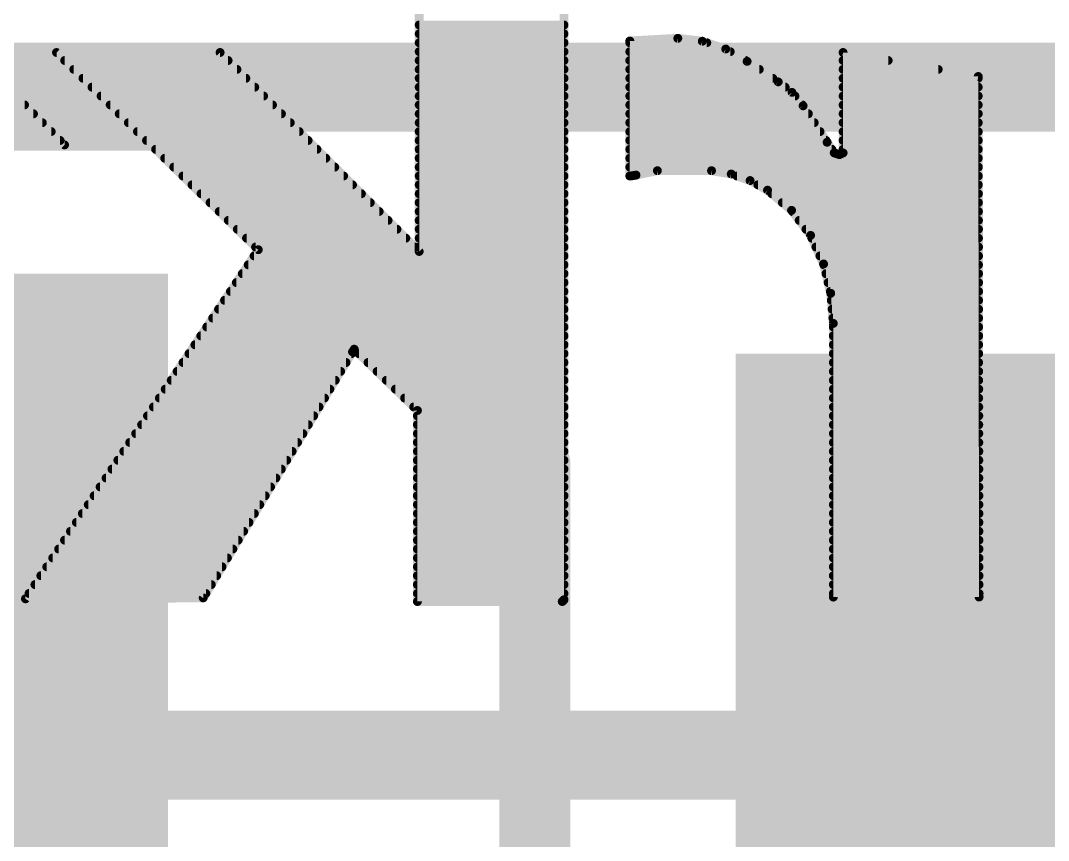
# Model space of a CAD drawing. Extents: x -128 to 56, y -3 to 18.
# Drawn here: x 29.224 to 32.162, y 10.546 to 12.89 of the extents above; entities that cross this region are included whole.
import ezdxf

# ---------------------------------------------------------------- set-up
doc = ezdxf.new("R2010")
doc.units = 0
for name, color, linetype in [('1', 12, 'CONTINUOUS'), ('16', 132, 'CONTINUOUS'), ('21', 53, 'CONTINUOUS'), ('22', 53, 'CONTINUOUS'), ('29', 253, 'CONTINUOUS'), ('31', 253, 'CONTINUOUS'), ('51', 53, 'CONTINUOUS')]:
    doc.layers.add(name, color=color, linetype=linetype)

# ---------------------------------------------------------------- blocks, each defined once
blk = doc.blocks.new('RECT')
blk.add_solid([(-0.5, -0.5), (0.5, -0.5), (-0.5, 0.5), (0.5, 0.5)])

msp = doc.modelspace()

# ---------------------------------------------------------------- linework, layer by layer
at = {"layer": '1', "const_width": 0.254}
for points in [[(28.194, 10.79), (31.9074, 10.79)], [(31.9074, 10.79), (31.9786, 10.7188)]]:
    msp.add_lwpolyline(points, dxfattribs=at)
at = {"layer": '1', "const_width": 0.127}
for points in [[(31.9523, 10.8349, 1), (31.8625, 10.7451)], [(31.9074, 10.7265, 1), (31.9074, 10.8535)], [(31.9337, 10.6739, 1), (32.0235, 10.7637)]]:
    msp.add_lwpolyline(points, format="xyb", dxfattribs=at)
at = {"layer": '16', "const_width": 0.254}
msp.add_lwpolyline([(44.45, 12.7), (5.08, 12.7)], dxfattribs=at)
at = {"layer": '21', "const_width": 0.2032}
for points in [[(26.694, 12.62), (29.694, 12.62)], [(29.694, 12.62), (30.694, 11.62)], [(30.694, 11.62), (30.694, 9.62)]]:
    msp.add_lwpolyline(points, dxfattribs=at)
at = {"layer": '21', "const_width": 0.1016}
for points in [[(29.7299, 12.6559, 1), (29.6581, 12.5841)], [(29.694, 12.5692, 1), (29.694, 12.6708)], [(30.7448, 11.62, 1), (30.6432, 11.62)], [(30.6581, 11.5841, 1), (30.7299, 11.6559)]]:
    msp.add_lwpolyline(points, format="xyb", dxfattribs=at)
at = {"layer": '22', "const_width": 0.0254}
for points in [[(30.3632, 13.4036), (30.3632, 12.2301)], [(30.7772, 11.2344), (30.7772, 13.1674)], [(30.3632, 12.8778), (30.7772, 12.8778)], [(30.3632, 12.8524), (30.7772, 12.8524)], [(30.3632, 12.827), (30.7772, 12.827)], [(31.1023, 12.8397), (30.9651, 12.8321)], [(30.9651, 12.8321), (30.9651, 12.446)], [(30.9651, 12.827), (31.1852, 12.827)], [(31.1724, 12.8313), (31.1023, 12.8397)], [(31.2393, 12.809), (31.1724, 12.8313)], [(29.3497, 12.5349), (29.083, 12.8016)], [(29.7942, 12.7991), (29.3268, 12.7991)], [(29.3268, 12.7991), (29.9034, 12.2352)], [(30.3632, 12.2301), (29.7942, 12.7991)], [(30.3632, 12.8016), (30.7772, 12.8016)], [(30.9651, 12.8016), (31.2521, 12.8016)], [(31.3004, 12.7737), (31.2393, 12.809)], [(31.9608, 12.7305), (31.5747, 12.7991)], [(31.5747, 12.7991), (31.5747, 12.512)], [(29.3502, 12.7762), (29.8171, 12.7762)], [(30.3632, 12.7762), (30.7772, 12.7762)], [(30.9651, 12.7762), (31.2961, 12.7762)], [(31.3893, 12.7152), (31.3004, 12.7737)], [(31.5747, 12.7762), (31.7036, 12.7762)], [(29.3762, 12.7508), (29.8425, 12.7508)], [(30.3632, 12.7508), (30.7772, 12.7508)], [(30.9651, 12.7508), (31.3352, 12.7508)], [(31.5747, 12.7508), (31.8465, 12.7508)], [(29.4022, 12.7254), (29.8679, 12.7254)], [(30.3632, 12.7254), (30.7772, 12.7254)], [(30.9651, 12.7254), (31.3738, 12.7254)], [(31.4288, 12.685), (31.3893, 12.7152)], [(31.5747, 12.7254), (31.9608, 12.7254)], [(31.9634, 11.242), (31.9608, 12.7305)], [(29.4281, 12.7), (29.8933, 12.7)], [(30.3632, 12.7), (30.7772, 12.7)], [(30.9651, 12.7), (31.4092, 12.7)], [(31.4604, 12.6467), (31.4288, 12.685)], [(31.5747, 12.7), (31.9609, 12.7)], [(28.2346, 12.6492), (29.2354, 12.6492)], [(29.4541, 12.6746), (29.9187, 12.6746)], [(29.4801, 12.6492), (29.9441, 12.6492)], [(30.3632, 12.6746), (30.7772, 12.6746)], [(30.3632, 12.6492), (30.7772, 12.6492)], [(30.9651, 12.6746), (31.4373, 12.6746)], [(30.9651, 12.6492), (31.4583, 12.6492)], [(31.5747, 12.6746), (31.9609, 12.6746)], [(31.5747, 12.6492), (31.9609, 12.6492)], [(28.2346, 12.6238), (29.2608, 12.6238)], [(29.506, 12.6238), (29.9695, 12.6238)], [(30.3632, 12.6238), (30.7772, 12.6238)], [(30.9651, 12.6238), (31.4755, 12.6238)], [(31.529, 12.5425), (31.4604, 12.6467)], [(31.5747, 12.6238), (31.961, 12.6238)], [(28.2346, 12.5984), (29.2862, 12.5984)], [(29.532, 12.5984), (29.9949, 12.5984)], [(30.3632, 12.5984), (30.7772, 12.5984)], [(30.9651, 12.5984), (31.4922, 12.5984)], [(31.5747, 12.5984), (31.961, 12.5984)], [(28.2346, 12.573), (29.3116, 12.573)], [(29.558, 12.573), (30.0203, 12.573)], [(30.3632, 12.573), (30.7772, 12.573)], [(30.9651, 12.573), (31.5089, 12.573)], [(31.5747, 12.573), (31.9611, 12.573)], [(28.2346, 12.5476), (29.337, 12.5476)], [(28.9509, 12.5324), (29.3497, 12.5349)], [(29.584, 12.5476), (30.0457, 12.5476)], [(30.3632, 12.5476), (30.7772, 12.5476)], [(30.9651, 12.5476), (31.5256, 12.5476)], [(31.5493, 12.512), (31.529, 12.5425)], [(31.5747, 12.5476), (31.9611, 12.5476)], [(29.6099, 12.5222), (30.0711, 12.5222)], [(30.3632, 12.5222), (30.7772, 12.5222)], [(30.9651, 12.5222), (31.5425, 12.5222)], [(31.5646, 12.507), (31.5493, 12.512)], [(31.5747, 12.512), (31.5646, 12.507)], [(31.5747, 12.5222), (31.9612, 12.5222)], [(29.6359, 12.4968), (30.0965, 12.4968)], [(30.3632, 12.4968), (30.7772, 12.4968)], [(30.9651, 12.4968), (31.9612, 12.4968)], [(29.6619, 12.4714), (30.1219, 12.4714)], [(29.6879, 12.446), (30.1473, 12.446)], [(30.3632, 12.4714), (30.7772, 12.4714)], [(30.3632, 12.446), (30.7772, 12.446)], [(30.9651, 12.4714), (31.9613, 12.4714)], [(30.9651, 12.446), (30.9677, 12.446)], [(30.9651, 12.446), (30.9677, 12.446)], [(30.9677, 12.446), (30.9829, 12.4485)], [(30.9829, 12.4485), (31.0439, 12.4612)], [(31.0439, 12.4612), (31.1988, 12.4612)], [(31.1988, 12.4612), (31.255, 12.4517)], [(31.255, 12.4517), (31.3089, 12.4329)], [(31.2713, 12.446), (31.9613, 12.446)], [(29.7138, 12.4206), (30.1727, 12.4206)], [(30.3632, 12.4206), (30.7772, 12.4206)], [(31.3089, 12.4329), (31.3588, 12.4054)], [(31.3312, 12.4206), (31.9613, 12.4206)], [(29.7398, 12.3952), (30.1981, 12.3952)], [(30.3632, 12.3952), (30.7772, 12.3952)], [(31.3588, 12.4054), (31.4275, 12.3477)], [(31.3709, 12.3952), (31.9614, 12.3952)], [(29.7658, 12.3698), (30.2235, 12.3698)], [(30.3632, 12.3698), (30.7772, 12.3698)], [(31.4012, 12.3698), (31.9614, 12.3698)], [(29.7917, 12.3444), (30.2489, 12.3444)], [(30.3632, 12.3444), (30.7772, 12.3444)], [(31.4275, 12.3477), (31.4818, 12.2762)], [(31.43, 12.3444), (31.9615, 12.3444)], [(29.8177, 12.319), (30.2743, 12.319)], [(30.3632, 12.319), (30.7772, 12.319)], [(31.4493, 12.319), (31.9615, 12.319)], [(29.8437, 12.2936), (30.2997, 12.2936)], [(29.8697, 12.2682), (30.3251, 12.2682)], [(30.3632, 12.2936), (30.7772, 12.2936)], [(30.3632, 12.2682), (30.7772, 12.2682)], [(31.4685, 12.2936), (31.9616, 12.2936)], [(31.4818, 12.2762), (31.5189, 12.1945)], [(31.4854, 12.2682), (31.9616, 12.2682)], [(29.8956, 12.2428), (30.3505, 12.2428)], [(30.3632, 12.2428), (30.7772, 12.2428)], [(31.4969, 12.2428), (31.9617, 12.2428)], [(29.9034, 12.2352), (29.2379, 11.237)], [(29.8915, 12.2174), (30.7772, 12.2174)], [(31.5085, 12.2174), (31.9617, 12.2174)], [(29.8746, 12.192), (30.7772, 12.192)], [(31.5189, 12.1945), (31.5394, 12.1105)], [(31.5195, 12.192), (31.9617, 12.192)], [(29.8577, 12.1666), (30.7772, 12.1666)], [(31.5257, 12.1666), (31.9618, 12.1666)], [(29.8407, 12.1412), (30.7772, 12.1412)], [(31.5319, 12.1412), (31.9618, 12.1412)], [(29.8069, 12.0904), (30.7772, 12.0904)], [(29.8238, 12.1158), (30.7772, 12.1158)], [(31.5381, 12.1158), (31.9619, 12.1158)], [(31.5394, 12.1105), (31.5468, 12.0244)], [(31.5411, 12.0904), (31.9619, 12.0904)], [(29.7899, 12.065), (30.7772, 12.065)], [(31.5433, 12.065), (31.962, 12.065)], [(29.773, 12.0396), (30.7772, 12.0396)], [(31.5455, 12.0396), (31.962, 12.0396)], [(29.7561, 12.0142), (30.7772, 12.0142)], [(31.5468, 12.0244), (31.5468, 11.242)], [(31.5468, 12.0142), (31.9621, 12.0142)], [(29.7391, 11.9888), (30.7772, 11.9888)], [(31.5468, 11.9888), (31.9621, 11.9888)], [(29.7222, 11.9634), (30.7772, 11.9634)], [(30.1727, 11.9431), (30.1777, 11.9507)], [(30.1777, 11.9507), (30.3581, 11.7754)], [(31.5468, 11.9634), (31.9621, 11.9634)], [(29.7053, 11.938), (30.1696, 11.938)], [(29.7459, 11.2395), (30.1727, 11.9431)], [(30.1908, 11.938), (30.7772, 11.938)], [(31.5468, 11.938), (31.9622, 11.938)], [(29.6714, 11.8872), (30.1388, 11.8872)], [(29.6883, 11.9126), (30.1542, 11.9126)], [(30.2169, 11.9126), (30.7772, 11.9126)], [(30.243, 11.8872), (30.7772, 11.8872)], [(31.5468, 11.9126), (31.9622, 11.9126)], [(31.5468, 11.8872), (31.9623, 11.8872)], [(29.6545, 11.8618), (30.1234, 11.8618)], [(30.2692, 11.8618), (30.7772, 11.8618)], [(31.5468, 11.8618), (31.9623, 11.8618)], [(29.6375, 11.8364), (30.108, 11.8364)], [(30.2953, 11.8364), (30.7772, 11.8364)], [(31.5468, 11.8364), (31.9624, 11.8364)], [(29.6206, 11.811), (30.0926, 11.811)], [(30.3215, 11.811), (30.7772, 11.811)], [(31.5468, 11.811), (31.9624, 11.811)], [(29.6037, 11.7856), (30.0772, 11.7856)], [(30.3476, 11.7856), (30.7772, 11.7856)], [(30.3581, 11.7754), (30.3581, 11.2293)], [(31.5468, 11.7856), (31.9625, 11.7856)], [(29.5867, 11.7602), (30.0618, 11.7602)], [(30.3581, 11.7602), (30.7772, 11.7602)], [(31.5468, 11.7602), (31.9625, 11.7602)], [(29.5529, 11.7094), (30.0309, 11.7094)], [(29.5698, 11.7348), (30.0463, 11.7348)], [(30.3581, 11.7348), (30.7772, 11.7348)], [(30.3581, 11.7094), (30.7772, 11.7094)], [(31.5468, 11.7348), (31.9625, 11.7348)], [(31.5468, 11.7094), (31.9626, 11.7094)], [(29.5359, 11.684), (30.0155, 11.684)], [(30.3581, 11.684), (30.7772, 11.684)], [(31.5468, 11.684), (31.9626, 11.684)], [(29.519, 11.6586), (30.0001, 11.6586)], [(30.3581, 11.6586), (30.7772, 11.6586)], [(31.5468, 11.6586), (31.9627, 11.6586)], [(29.502, 11.6332), (29.9847, 11.6332)], [(30.3581, 11.6332), (30.7772, 11.6332)], [(31.5468, 11.6332), (31.9627, 11.6332)], [(29.4851, 11.6078), (29.9693, 11.6078)], [(30.3581, 11.6078), (30.7772, 11.6078)], [(31.5468, 11.6078), (31.9628, 11.6078)], [(29.4682, 11.5824), (29.9539, 11.5824)], [(30.3581, 11.5824), (30.7772, 11.5824)], [(31.5468, 11.5824), (31.9628, 11.5824)], [(29.4512, 11.557), (29.9385, 11.557)], [(30.3581, 11.557), (30.7772, 11.557)], [(31.5468, 11.557), (31.9629, 11.557)], [(29.4174, 11.5062), (29.9077, 11.5062)], [(29.4343, 11.5316), (29.9231, 11.5316)], [(30.3581, 11.5316), (30.7772, 11.5316)], [(30.3581, 11.5062), (30.7772, 11.5062)], [(31.5468, 11.5316), (31.9629, 11.5316)], [(31.5468, 11.5062), (31.9629, 11.5062)], [(29.4004, 11.4808), (29.8923, 11.4808)], [(30.3581, 11.4808), (30.7772, 11.4808)], [(31.5468, 11.4808), (31.963, 11.4808)], [(29.3835, 11.4554), (29.8769, 11.4554)], [(30.3581, 11.4554), (30.7772, 11.4554)], [(31.5468, 11.4554), (31.963, 11.4554)], [(29.3666, 11.43), (29.8615, 11.43)], [(30.3581, 11.43), (30.7772, 11.43)], [(31.5468, 11.43), (31.9631, 11.43)], [(29.3496, 11.4046), (29.846, 11.4046)], [(30.3581, 11.4046), (30.7772, 11.4046)], [(31.5468, 11.4046), (31.9631, 11.4046)], [(29.3327, 11.3792), (29.8306, 11.3792)], [(30.3581, 11.3792), (30.7772, 11.3792)], [(31.5468, 11.3792), (31.9632, 11.3792)], [(29.2988, 11.3284), (29.7998, 11.3284)], [(29.3158, 11.3538), (29.8152, 11.3538)], [(30.3581, 11.3538), (30.7772, 11.3538)], [(30.3581, 11.3284), (30.7772, 11.3284)], [(31.5468, 11.3538), (31.9632, 11.3538)], [(31.5468, 11.3284), (31.9633, 11.3284)], [(29.2819, 11.303), (29.7844, 11.303)], [(30.3581, 11.303), (30.7772, 11.303)], [(31.5468, 11.303), (31.9633, 11.303)], [(29.265, 11.2776), (29.769, 11.2776)], [(30.3581, 11.2776), (30.7772, 11.2776)], [(31.5468, 11.2776), (31.9633, 11.2776)], [(29.2379, 11.237), (29.7459, 11.2395)], [(29.248, 11.2522), (29.7536, 11.2522)], [(30.3581, 11.2522), (30.7772, 11.2522)], [(31.5468, 11.2522), (31.9634, 11.2522)], [(31.5468, 11.242), (31.9634, 11.242)], [(30.3581, 11.2293), (30.7721, 11.2293)], [(30.7721, 11.2293), (30.7772, 11.2344)]]:
    msp.add_lwpolyline(points, dxfattribs=at)
at = {"layer": '22', "const_width": 0.0127}
for points in [[(30.3632, 12.8841, 1), (30.3632, 12.8715)], [(30.7772, 12.8715, 1), (30.7772, 12.8841)], [(30.3632, 12.8588, 1), (30.3632, 12.8461)], [(30.3632, 12.8333, 1), (30.3632, 12.8207)], [(30.7772, 12.8461, 1), (30.7772, 12.8588)], [(30.7772, 12.8207, 1), (30.7772, 12.8333)], [(30.9647, 12.8384, 1), (30.9655, 12.8258)], [(30.9651, 12.8333, 1), (30.9651, 12.8207)], [(30.9715, 12.8321, 1), (30.9588, 12.8321)], [(31.1031, 12.846, 1), (31.1015, 12.8334)], [(31.1027, 12.8334, 1), (31.1019, 12.846)], [(31.1744, 12.8373, 1), (31.1703, 12.8253)], [(31.1716, 12.825, 1), (31.1731, 12.8376)], [(31.1852, 12.8207, 1), (31.1852, 12.8333)], [(29.3268, 12.8055, 1), (29.3268, 12.7928)], [(29.3312, 12.8036, 1), (29.3224, 12.7946)], [(29.7987, 12.8036, 1), (29.7897, 12.7946)], [(29.7942, 12.7928, 1), (29.7942, 12.8055)], [(30.3632, 12.8079, 1), (30.3632, 12.7953)], [(30.7772, 12.7953, 1), (30.7772, 12.8079)], [(30.9651, 12.8079, 1), (30.9651, 12.7953)], [(31.2425, 12.8145, 1), (31.2361, 12.8035)], [(31.2373, 12.803, 1), (31.2413, 12.815)], [(31.2521, 12.7953, 1), (31.2521, 12.8079)], [(31.5811, 12.7991, 1), (31.5683, 12.7991)], [(31.5758, 12.8054, 1), (31.5736, 12.7928)], [(29.3502, 12.7826, 1), (29.3502, 12.7699)], [(29.8171, 12.7699, 1), (29.8171, 12.7826)], [(30.3632, 12.7826, 1), (30.3632, 12.7699)], [(30.7772, 12.7699, 1), (30.7772, 12.7826)], [(30.9651, 12.7826, 1), (30.9651, 12.7699)], [(31.3039, 12.779, 1), (31.2969, 12.7684)], [(31.2961, 12.7699, 1), (31.2961, 12.7826)], [(31.2972, 12.7682, 1), (31.3036, 12.7792)], [(31.5747, 12.7826, 1), (31.5747, 12.7699)], [(31.7036, 12.7699, 1), (31.7036, 12.7826)], [(29.3762, 12.7571, 1), (29.3762, 12.7445)], [(29.8425, 12.7445, 1), (29.8425, 12.7571)], [(30.3632, 12.7571, 1), (30.3632, 12.7445)], [(30.7772, 12.7445, 1), (30.7772, 12.7571)], [(30.9651, 12.7571, 1), (30.9651, 12.7445)], [(31.3352, 12.7445, 1), (31.3352, 12.7571)], [(31.5747, 12.7571, 1), (31.5747, 12.7445)], [(31.8465, 12.7445, 1), (31.8465, 12.7571)], [(29.4022, 12.7317, 1), (29.4022, 12.7191)], [(29.8679, 12.7191, 1), (29.8679, 12.7317)], [(30.3632, 12.7317, 1), (30.3632, 12.7191)], [(30.7772, 12.7191, 1), (30.7772, 12.7317)], [(30.9651, 12.7317, 1), (30.9651, 12.7191)], [(31.3738, 12.7191, 1), (31.3738, 12.7317)], [(31.3932, 12.7202, 1), (31.3854, 12.7102)], [(31.3858, 12.7099, 1), (31.3928, 12.7205)], [(31.5747, 12.7317, 1), (31.5747, 12.7191)], [(31.9671, 12.7305, 1), (31.9545, 12.7305)], [(31.9597, 12.7242, 1), (31.9619, 12.7368)], [(31.9608, 12.7191, 1), (31.9608, 12.7317)], [(29.4281, 12.7064, 1), (29.4281, 12.6937)], [(29.8933, 12.6937, 1), (29.8933, 12.7064)], [(30.3632, 12.7064, 1), (30.3632, 12.6937)], [(30.7772, 12.6937, 1), (30.7772, 12.7064)], [(30.9651, 12.7064, 1), (30.9651, 12.6937)], [(31.4092, 12.6937, 1), (31.4092, 12.7064)], [(31.4336, 12.689, 1), (31.4239, 12.681)], [(31.4249, 12.68, 1), (31.4326, 12.69)], [(31.5747, 12.7064, 1), (31.5747, 12.6937)], [(31.9609, 12.6937, 1), (31.9609, 12.7064)], [(29.2354, 12.6429, 1), (29.2354, 12.6555)], [(29.4541, 12.6809, 1), (29.4541, 12.6683)], [(29.4801, 12.6555, 1), (29.4801, 12.6429)], [(29.9187, 12.6683, 1), (29.9187, 12.6809)], [(29.9441, 12.6429, 1), (29.9441, 12.6555)], [(30.3632, 12.6809, 1), (30.3632, 12.6683)], [(30.3632, 12.6555, 1), (30.3632, 12.6429)], [(30.7772, 12.6683, 1), (30.7772, 12.6809)], [(30.7772, 12.6429, 1), (30.7772, 12.6555)], [(30.9651, 12.6809, 1), (30.9651, 12.6683)], [(30.9651, 12.6555, 1), (30.9651, 12.6429)], [(31.4373, 12.6683, 1), (31.4373, 12.6809)], [(31.4583, 12.6429, 1), (31.4583, 12.6555)], [(31.5747, 12.6809, 1), (31.5747, 12.6683)], [(31.5747, 12.6555, 1), (31.5747, 12.6429)], [(31.9609, 12.6683, 1), (31.9609, 12.6809)], [(31.9609, 12.6429, 1), (31.9609, 12.6555)], [(29.2608, 12.6175, 1), (29.2608, 12.6302)], [(29.506, 12.6302, 1), (29.506, 12.6175)], [(29.9695, 12.6175, 1), (29.9695, 12.6302)], [(30.3632, 12.6302, 1), (30.3632, 12.6175)], [(30.7772, 12.6175, 1), (30.7772, 12.6302)], [(30.9651, 12.6302, 1), (30.9651, 12.6175)], [(31.4657, 12.6502, 1), (31.4551, 12.6432)], [(31.4555, 12.6427, 1), (31.4653, 12.6507)], [(31.4755, 12.6175, 1), (31.4755, 12.6302)], [(31.5747, 12.6302, 1), (31.5747, 12.6175)], [(31.961, 12.6175, 1), (31.961, 12.6302)], [(29.2862, 12.5921, 1), (29.2862, 12.6047)], [(29.532, 12.6047, 1), (29.532, 12.5921)], [(29.9949, 12.5921, 1), (29.9949, 12.6047)], [(30.3632, 12.6047, 1), (30.3632, 12.5921)], [(30.7772, 12.5921, 1), (30.7772, 12.6047)], [(30.9651, 12.6047, 1), (30.9651, 12.5921)], [(31.4922, 12.5921, 1), (31.4922, 12.6047)], [(31.5747, 12.6047, 1), (31.5747, 12.5921)], [(31.961, 12.5921, 1), (31.961, 12.6047)], [(29.3116, 12.5667, 1), (29.3116, 12.5793)], [(29.558, 12.5793, 1), (29.558, 12.5667)], [(30.0203, 12.5667, 1), (30.0203, 12.5793)], [(30.3632, 12.5793, 1), (30.3632, 12.5667)], [(30.7772, 12.5667, 1), (30.7772, 12.5793)], [(30.9651, 12.5793, 1), (30.9651, 12.5667)], [(31.5089, 12.5667, 1), (31.5089, 12.5793)], [(31.5747, 12.5793, 1), (31.5747, 12.5667)], [(31.9611, 12.5667, 1), (31.9611, 12.5793)], [(29.337, 12.5413, 1), (29.337, 12.554)], [(29.3452, 12.5304, 1), (29.3542, 12.5394)], [(29.3497, 12.5286, 1), (29.3497, 12.5412)], [(29.584, 12.554, 1), (29.584, 12.5413)], [(30.0457, 12.5413, 1), (30.0457, 12.554)], [(30.3632, 12.554, 1), (30.3632, 12.5413)], [(30.7772, 12.5413, 1), (30.7772, 12.554)], [(30.9651, 12.554, 1), (30.9651, 12.5413)], [(31.5343, 12.546, 1), (31.5237, 12.539)], [(31.5237, 12.539, 1), (31.5343, 12.546)], [(31.5256, 12.5413, 1), (31.5256, 12.554)], [(31.5747, 12.554, 1), (31.5747, 12.5413)], [(31.9611, 12.5413, 1), (31.9611, 12.554)], [(29.6099, 12.5285, 1), (29.6099, 12.5159)], [(30.0711, 12.5159, 1), (30.0711, 12.5285)], [(30.3632, 12.5285, 1), (30.3632, 12.5159)], [(30.7772, 12.5159, 1), (30.7772, 12.5285)], [(30.9651, 12.5285, 1), (30.9651, 12.5159)], [(31.5425, 12.5159, 1), (31.5425, 12.5285)], [(31.5513, 12.518, 1), (31.5473, 12.506)], [(31.544, 12.5085, 1), (31.5546, 12.5155)], [(31.5618, 12.5127, 1), (31.5674, 12.5013)], [(31.5626, 12.501, 1), (31.5666, 12.513)], [(31.5683, 12.512, 1), (31.5811, 12.512)], [(31.5747, 12.5285, 1), (31.5747, 12.5159)], [(31.5775, 12.5063, 1), (31.5719, 12.5177)], [(31.9612, 12.5159, 1), (31.9612, 12.5285)], [(29.6359, 12.5031, 1), (29.6359, 12.4905)], [(30.0965, 12.4905, 1), (30.0965, 12.5031)], [(30.3632, 12.5031, 1), (30.3632, 12.4905)], [(30.7772, 12.4905, 1), (30.7772, 12.5031)], [(30.9651, 12.5031, 1), (30.9651, 12.4905)], [(31.9612, 12.4905, 1), (31.9612, 12.5031)], [(29.6619, 12.4778, 1), (29.6619, 12.4651)], [(29.6879, 12.4523, 1), (29.6879, 12.4397)], [(30.1219, 12.4651, 1), (30.1219, 12.4778)], [(30.1473, 12.4397, 1), (30.1473, 12.4523)], [(30.3632, 12.4778, 1), (30.3632, 12.4651)], [(30.3632, 12.4523, 1), (30.3632, 12.4397)], [(30.7772, 12.4651, 1), (30.7772, 12.4778)], [(30.7772, 12.4397, 1), (30.7772, 12.4523)], [(30.9651, 12.4778, 1), (30.9651, 12.4651)], [(30.9651, 12.4523, 1), (30.9651, 12.4397)], [(30.9651, 12.4523, 1), (30.9651, 12.4397)], [(30.9667, 12.4523, 1), (30.9687, 12.4397)], [(30.9677, 12.4397, 1), (30.9677, 12.4523)], [(30.9677, 12.4397, 1), (30.9677, 12.4523)], [(30.9816, 12.4547, 1), (30.9842, 12.4423)], [(30.9839, 12.4422, 1), (30.9819, 12.4548)], [(31.0439, 12.4675, 1), (31.0439, 12.4549)], [(31.0452, 12.455, 1), (31.0426, 12.4674)], [(31.1999, 12.4675, 1), (31.1977, 12.4549)], [(31.1988, 12.4549, 1), (31.1988, 12.4675)], [(31.2571, 12.4577, 1), (31.2529, 12.4457)], [(31.254, 12.4454, 1), (31.2561, 12.4579)], [(31.2713, 12.4523, 1), (31.2713, 12.4397)], [(31.9613, 12.4651, 1), (31.9613, 12.4778)], [(31.9613, 12.4397, 1), (31.9613, 12.4523)], [(29.7138, 12.4269, 1), (29.7138, 12.4143)], [(30.1727, 12.4143, 1), (30.1727, 12.4269)], [(30.3632, 12.4269, 1), (30.3632, 12.4143)], [(30.7772, 12.4143, 1), (30.7772, 12.4269)], [(30.9588, 12.446, 1), (30.9715, 12.446)], [(31.3119, 12.4385, 1), (31.3058, 12.4274)], [(31.3068, 12.4269, 1), (31.311, 12.4389)], [(31.3312, 12.4269, 1), (31.3312, 12.4143)], [(31.9613, 12.4143, 1), (31.9613, 12.4269)], [(29.7398, 12.4016, 1), (29.7398, 12.3889)], [(30.1981, 12.3889, 1), (30.1981, 12.4016)], [(30.3632, 12.4016, 1), (30.3632, 12.3889)], [(30.7772, 12.3889, 1), (30.7772, 12.4016)], [(31.3629, 12.4103, 1), (31.3547, 12.4005)], [(31.3557, 12.3998, 1), (31.3619, 12.411)], [(31.3709, 12.4016, 1), (31.3709, 12.3889)], [(31.9614, 12.3889, 1), (31.9614, 12.4016)], [(29.7658, 12.3762, 1), (29.7658, 12.3635)], [(30.2235, 12.3635, 1), (30.2235, 12.3762)], [(30.3632, 12.3762, 1), (30.3632, 12.3635)], [(30.7772, 12.3635, 1), (30.7772, 12.3762)], [(31.4012, 12.3762, 1), (31.4012, 12.3635)], [(31.9614, 12.3635, 1), (31.9614, 12.3762)], [(29.7917, 12.3507, 1), (29.7917, 12.3381)], [(30.2489, 12.3381, 1), (30.2489, 12.3507)], [(30.3632, 12.3507, 1), (30.3632, 12.3381)], [(30.7772, 12.3381, 1), (30.7772, 12.3507)], [(31.4326, 12.3515, 1), (31.4224, 12.3438)], [(31.4234, 12.3428, 1), (31.4316, 12.3525)], [(31.43, 12.3507, 1), (31.43, 12.3381)], [(31.9615, 12.3381, 1), (31.9615, 12.3507)], [(29.8177, 12.3254, 1), (29.8177, 12.3127)], [(30.2743, 12.3127, 1), (30.2743, 12.3254)], [(30.3632, 12.3254, 1), (30.3632, 12.3127)], [(30.7772, 12.3127, 1), (30.7772, 12.3254)], [(31.4493, 12.3254, 1), (31.4493, 12.3127)], [(31.9615, 12.3127, 1), (31.9615, 12.3254)], [(29.8437, 12.3, 1), (29.8437, 12.2873)], [(29.8697, 12.2745, 1), (29.8697, 12.2619)], [(30.2997, 12.2873, 1), (30.2997, 12.3)], [(30.3251, 12.2619, 1), (30.3251, 12.2745)], [(30.3632, 12.3, 1), (30.3632, 12.2873)], [(30.3632, 12.2745, 1), (30.3632, 12.2619)], [(30.7772, 12.2873, 1), (30.7772, 12.3)], [(30.7772, 12.2619, 1), (30.7772, 12.2745)], [(31.4685, 12.3, 1), (31.4685, 12.2873)], [(31.4875, 12.2788, 1), (31.476, 12.2736)], [(31.4767, 12.2723, 1), (31.4868, 12.28)], [(31.4854, 12.2745, 1), (31.4854, 12.2619)], [(31.9616, 12.2873, 1), (31.9616, 12.3)], [(31.9616, 12.2619, 1), (31.9616, 12.2745)], [(29.8956, 12.2492, 1), (29.8956, 12.2365)], [(30.3505, 12.2365, 1), (30.3505, 12.2492)], [(30.3632, 12.2492, 1), (30.3632, 12.2365)], [(30.7772, 12.2365, 1), (30.7772, 12.2492)], [(31.4969, 12.2492, 1), (31.4969, 12.2365)], [(31.9617, 12.2365, 1), (31.9617, 12.2492)], [(29.8915, 12.2238, 1), (29.8915, 12.2111)], [(29.9087, 12.2317, 1), (29.8981, 12.2387)], [(29.899, 12.2307, 1), (29.9078, 12.2397)], [(30.3569, 12.2301, 1), (30.3696, 12.2301)], [(30.3587, 12.2256, 1), (30.3677, 12.2346)], [(30.7772, 12.2111, 1), (30.7772, 12.2238)], [(31.5085, 12.2238, 1), (31.5085, 12.2111)], [(31.9617, 12.2111, 1), (31.9617, 12.2238)], [(29.8746, 12.1983, 1), (29.8746, 12.1857)], [(30.7772, 12.1857, 1), (30.7772, 12.1983)], [(31.5251, 12.196, 1), (31.5127, 12.193)], [(31.5131, 12.1919, 1), (31.5247, 12.1971)], [(31.5195, 12.1983, 1), (31.5195, 12.1857)], [(31.9617, 12.1857, 1), (31.9617, 12.1983)], [(29.8577, 12.173, 1), (29.8577, 12.1603)], [(30.7772, 12.1603, 1), (30.7772, 12.173)], [(31.5257, 12.173, 1), (31.5257, 12.1603)], [(31.9618, 12.1603, 1), (31.9618, 12.173)], [(29.8407, 12.1476, 1), (29.8407, 12.1349)], [(30.7772, 12.1349, 1), (30.7772, 12.1476)], [(31.5319, 12.1476, 1), (31.5319, 12.1349)], [(31.9618, 12.1349, 1), (31.9618, 12.1476)], [(29.8069, 12.0968, 1), (29.8069, 12.0841)], [(29.8238, 12.1221, 1), (29.8238, 12.1095)], [(30.7772, 12.1095, 1), (30.7772, 12.1221)], [(30.7772, 12.0841, 1), (30.7772, 12.0968)], [(31.5381, 12.1221, 1), (31.5381, 12.1095)], [(31.5457, 12.1111, 1), (31.533, 12.11)], [(31.5332, 12.109, 1), (31.5455, 12.112)], [(31.5411, 12.0968, 1), (31.5411, 12.0841)], [(31.9619, 12.1095, 1), (31.9619, 12.1221)], [(31.9619, 12.0841, 1), (31.9619, 12.0968)], [(29.7899, 12.0714, 1), (29.7899, 12.0587)], [(30.7772, 12.0587, 1), (30.7772, 12.0714)], [(31.5433, 12.0714, 1), (31.5433, 12.0587)], [(31.962, 12.0587, 1), (31.962, 12.0714)], [(29.773, 12.0459, 1), (29.773, 12.0333)], [(30.7772, 12.0333, 1), (30.7772, 12.0459)], [(31.5455, 12.0459, 1), (31.5455, 12.0333)], [(31.962, 12.0333, 1), (31.962, 12.0459)], [(29.7561, 12.0206, 1), (29.7561, 12.0079)], [(30.7772, 12.0079, 1), (30.7772, 12.0206)], [(31.5532, 12.0244, 1), (31.5404, 12.0244)], [(31.5468, 12.0206, 1), (31.5468, 12.0079)], [(31.5405, 12.0239, 1), (31.5531, 12.0249)], [(31.9621, 12.0079, 1), (31.9621, 12.0206)], [(29.7391, 11.9952, 1), (29.7391, 11.9825)], [(30.7772, 11.9825, 1), (30.7772, 11.9952)], [(31.5468, 11.9952, 1), (31.5468, 11.9825)], [(31.9621, 11.9825, 1), (31.9621, 11.9952)], [(29.7222, 11.9697, 1), (29.7222, 11.9571)], [(30.1821, 11.9553, 1), (30.1733, 11.9461)], [(30.183, 11.9472, 1), (30.1724, 11.9542)], [(30.7772, 11.9571, 1), (30.7772, 11.9697)], [(31.5468, 11.9697, 1), (31.5468, 11.9571)], [(31.9621, 11.9571, 1), (31.9621, 11.9697)], [(29.7053, 11.9444, 1), (29.7053, 11.9317)], [(30.1674, 11.9466, 1), (30.178, 11.9396)], [(30.1781, 11.9398, 1), (30.1673, 11.9464)], [(30.1696, 11.9317, 1), (30.1696, 11.9444)], [(30.1908, 11.9444, 1), (30.1908, 11.9317)], [(30.7772, 11.9317, 1), (30.7772, 11.9444)], [(31.5468, 11.9444, 1), (31.5468, 11.9317)], [(31.9622, 11.9317, 1), (31.9622, 11.9444)], [(29.6714, 11.8935, 1), (29.6714, 11.8809)], [(29.6883, 11.919, 1), (29.6883, 11.9063)], [(30.1388, 11.8809, 1), (30.1388, 11.8935)], [(30.1542, 11.9063, 1), (30.1542, 11.919)], [(30.2169, 11.919, 1), (30.2169, 11.9063)], [(30.243, 11.8935, 1), (30.243, 11.8809)], [(30.7772, 11.9063, 1), (30.7772, 11.919)], [(30.7772, 11.8809, 1), (30.7772, 11.8935)], [(31.5468, 11.919, 1), (31.5468, 11.9063)], [(31.5468, 11.8935, 1), (31.5468, 11.8809)], [(31.9622, 11.9063, 1), (31.9622, 11.919)], [(31.9623, 11.8809, 1), (31.9623, 11.8935)], [(29.6545, 11.8681, 1), (29.6545, 11.8555)], [(30.1234, 11.8555, 1), (30.1234, 11.8681)], [(30.2692, 11.8681, 1), (30.2692, 11.8555)], [(30.7772, 11.8555, 1), (30.7772, 11.8681)], [(31.5468, 11.8681, 1), (31.5468, 11.8555)], [(31.9623, 11.8555, 1), (31.9623, 11.8681)], [(29.6375, 11.8428, 1), (29.6375, 11.8301)], [(30.108, 11.8301, 1), (30.108, 11.8428)], [(30.2953, 11.8428, 1), (30.2953, 11.8301)], [(30.7772, 11.8301, 1), (30.7772, 11.8428)], [(31.5468, 11.8428, 1), (31.5468, 11.8301)], [(31.9624, 11.8301, 1), (31.9624, 11.8428)], [(29.6206, 11.8173, 1), (29.6206, 11.8047)], [(30.0926, 11.8047, 1), (30.0926, 11.8173)], [(30.3215, 11.8173, 1), (30.3215, 11.8047)], [(30.7772, 11.8047, 1), (30.7772, 11.8173)], [(31.5468, 11.8173, 1), (31.5468, 11.8047)], [(31.9624, 11.8047, 1), (31.9624, 11.8173)], [(29.6037, 11.7919, 1), (29.6037, 11.7793)], [(30.0772, 11.7793, 1), (30.0772, 11.7919)], [(30.3476, 11.7919, 1), (30.3476, 11.7793)], [(30.3645, 11.7754, 1), (30.3517, 11.7754)], [(30.3537, 11.7708, 1), (30.3625, 11.78)], [(30.7772, 11.7793, 1), (30.7772, 11.7919)], [(31.5468, 11.7919, 1), (31.5468, 11.7793)], [(31.9625, 11.7793, 1), (31.9625, 11.7919)], [(29.5867, 11.7666, 1), (29.5867, 11.7539)], [(30.0618, 11.7539, 1), (30.0618, 11.7666)], [(30.3581, 11.7666, 1), (30.3581, 11.7539)], [(30.7772, 11.7539, 1), (30.7772, 11.7666)], [(31.5468, 11.7666, 1), (31.5468, 11.7539)], [(31.9625, 11.7539, 1), (31.9625, 11.7666)], [(29.5529, 11.7157, 1), (29.5529, 11.7031)], [(29.5698, 11.7411, 1), (29.5698, 11.7285)], [(30.0309, 11.7031, 1), (30.0309, 11.7157)], [(30.0463, 11.7285, 1), (30.0463, 11.7411)], [(30.3581, 11.7411, 1), (30.3581, 11.7285)], [(30.3581, 11.7157, 1), (30.3581, 11.7031)], [(30.7772, 11.7285, 1), (30.7772, 11.7411)], [(30.7772, 11.7031, 1), (30.7772, 11.7157)], [(31.5468, 11.7411, 1), (31.5468, 11.7285)], [(31.5468, 11.7157, 1), (31.5468, 11.7031)], [(31.9625, 11.7285, 1), (31.9625, 11.7411)], [(31.9626, 11.7031, 1), (31.9626, 11.7157)], [(29.5359, 11.6904, 1), (29.5359, 11.6777)], [(30.0155, 11.6777, 1), (30.0155, 11.6904)], [(30.3581, 11.6904, 1), (30.3581, 11.6777)], [(30.7772, 11.6777, 1), (30.7772, 11.6904)], [(31.5468, 11.6904, 1), (31.5468, 11.6777)], [(31.9626, 11.6777, 1), (31.9626, 11.6904)], [(29.519, 11.6649, 1), (29.519, 11.6523)], [(30.0001, 11.6523, 1), (30.0001, 11.6649)], [(30.3581, 11.6649, 1), (30.3581, 11.6523)], [(30.7772, 11.6523, 1), (30.7772, 11.6649)], [(31.5468, 11.6649, 1), (31.5468, 11.6523)], [(31.9627, 11.6523, 1), (31.9627, 11.6649)], [(29.502, 11.6395, 1), (29.502, 11.6269)], [(29.9847, 11.6269, 1), (29.9847, 11.6395)], [(30.3581, 11.6395, 1), (30.3581, 11.6269)], [(30.7772, 11.6269, 1), (30.7772, 11.6395)], [(31.5468, 11.6395, 1), (31.5468, 11.6269)], [(31.9627, 11.6269, 1), (31.9627, 11.6395)], [(29.4851, 11.6142, 1), (29.4851, 11.6015)], [(29.9693, 11.6015, 1), (29.9693, 11.6142)], [(30.3581, 11.6142, 1), (30.3581, 11.6015)], [(30.7772, 11.6015, 1), (30.7772, 11.6142)], [(31.5468, 11.6142, 1), (31.5468, 11.6015)], [(31.9628, 11.6015, 1), (31.9628, 11.6142)], [(29.4682, 11.5887, 1), (29.4682, 11.5761)], [(29.9539, 11.5761, 1), (29.9539, 11.5887)], [(30.3581, 11.5887, 1), (30.3581, 11.5761)], [(30.7772, 11.5761, 1), (30.7772, 11.5887)], [(31.5468, 11.5887, 1), (31.5468, 11.5761)], [(31.9628, 11.5761, 1), (31.9628, 11.5887)], [(29.4512, 11.5633, 1), (29.4512, 11.5507)], [(29.9385, 11.5507, 1), (29.9385, 11.5633)], [(30.3581, 11.5633, 1), (30.3581, 11.5507)], [(30.7772, 11.5507, 1), (30.7772, 11.5633)], [(31.5468, 11.5633, 1), (31.5468, 11.5507)], [(31.9629, 11.5507, 1), (31.9629, 11.5633)], [(29.4174, 11.5125, 1), (29.4174, 11.4999)], [(29.4343, 11.538, 1), (29.4343, 11.5253)], [(29.9077, 11.4999, 1), (29.9077, 11.5125)], [(29.9231, 11.5253, 1), (29.9231, 11.538)], [(30.3581, 11.538, 1), (30.3581, 11.5253)], [(30.3581, 11.5125, 1), (30.3581, 11.4999)], [(30.7772, 11.5253, 1), (30.7772, 11.538)], [(30.7772, 11.4999, 1), (30.7772, 11.5125)], [(31.5468, 11.538, 1), (31.5468, 11.5253)], [(31.5468, 11.5125, 1), (31.5468, 11.4999)], [(31.9629, 11.5253, 1), (31.9629, 11.538)], [(31.9629, 11.4999, 1), (31.9629, 11.5125)], [(29.4004, 11.4871, 1), (29.4004, 11.4745)], [(29.8923, 11.4745, 1), (29.8923, 11.4871)], [(30.3581, 11.4871, 1), (30.3581, 11.4745)], [(30.7772, 11.4745, 1), (30.7772, 11.4871)], [(31.5468, 11.4871, 1), (31.5468, 11.4745)], [(31.963, 11.4745, 1), (31.963, 11.4871)], [(29.3835, 11.4618, 1), (29.3835, 11.4491)], [(29.8769, 11.4491, 1), (29.8769, 11.4618)], [(30.3581, 11.4618, 1), (30.3581, 11.4491)], [(30.7772, 11.4491, 1), (30.7772, 11.4618)], [(31.5468, 11.4618, 1), (31.5468, 11.4491)], [(31.963, 11.4491, 1), (31.963, 11.4618)], [(29.3666, 11.4363, 1), (29.3666, 11.4237)], [(29.8615, 11.4237, 1), (29.8615, 11.4363)], [(30.3581, 11.4363, 1), (30.3581, 11.4237)], [(30.7772, 11.4237, 1), (30.7772, 11.4363)], [(31.5468, 11.4363, 1), (31.5468, 11.4237)], [(31.9631, 11.4237, 1), (31.9631, 11.4363)], [(29.3496, 11.4109, 1), (29.3496, 11.3983)], [(29.846, 11.3983, 1), (29.846, 11.4109)], [(30.3581, 11.4109, 1), (30.3581, 11.3983)], [(30.7772, 11.3983, 1), (30.7772, 11.4109)], [(31.5468, 11.4109, 1), (31.5468, 11.3983)], [(31.9631, 11.3983, 1), (31.9631, 11.4109)], [(29.3327, 11.3856, 1), (29.3327, 11.3729)], [(29.8306, 11.3729, 1), (29.8306, 11.3856)], [(30.3581, 11.3856, 1), (30.3581, 11.3729)], [(30.7772, 11.3729, 1), (30.7772, 11.3856)], [(31.5468, 11.3856, 1), (31.5468, 11.3729)], [(31.9632, 11.3729, 1), (31.9632, 11.3856)], [(29.2988, 11.3347, 1), (29.2988, 11.3221)], [(29.3158, 11.3601, 1), (29.3158, 11.3475)], [(29.7998, 11.3221, 1), (29.7998, 11.3347)], [(29.8152, 11.3475, 1), (29.8152, 11.3601)], [(30.3581, 11.3601, 1), (30.3581, 11.3475)], [(30.3581, 11.3347, 1), (30.3581, 11.3221)], [(30.7772, 11.3475, 1), (30.7772, 11.3601)], [(30.7772, 11.3221, 1), (30.7772, 11.3347)], [(31.5468, 11.3601, 1), (31.5468, 11.3475)], [(31.5468, 11.3347, 1), (31.5468, 11.3221)], [(31.9632, 11.3475, 1), (31.9632, 11.3601)], [(31.9633, 11.3221, 1), (31.9633, 11.3347)], [(29.2819, 11.3094, 1), (29.2819, 11.2967)], [(29.7844, 11.2967, 1), (29.7844, 11.3094)], [(30.3581, 11.3094, 1), (30.3581, 11.2967)], [(30.7772, 11.2967, 1), (30.7772, 11.3094)], [(31.5468, 11.3094, 1), (31.5468, 11.2967)], [(31.9633, 11.2967, 1), (31.9633, 11.3094)], [(29.265, 11.284, 1), (29.265, 11.2713)], [(29.769, 11.2713, 1), (29.769, 11.284)], [(30.3581, 11.284, 1), (30.3581, 11.2713)], [(30.7772, 11.2713, 1), (30.7772, 11.284)], [(31.5468, 11.284, 1), (31.5468, 11.2713)], [(31.9633, 11.2713, 1), (31.9633, 11.284)], [(29.248, 11.2585, 1), (29.248, 11.2459)], [(29.7459, 11.2332, 1), (29.7459, 11.2458)], [(29.7536, 11.2459, 1), (29.7536, 11.2585)], [(30.3581, 11.2585, 1), (30.3581, 11.2459)], [(30.7772, 11.2459, 1), (30.7772, 11.2585)], [(31.5468, 11.2484, 1), (31.5468, 11.2357)], [(31.5468, 11.2585, 1), (31.5468, 11.2459)], [(31.9634, 11.2459, 1), (31.9634, 11.2585)], [(31.9634, 11.2357, 1), (31.9634, 11.2484)], [(29.2379, 11.2433, 1), (29.2379, 11.2307)], [(29.2326, 11.2405, 1), (29.2432, 11.2335)], [(29.7405, 11.2428, 1), (29.7513, 11.2362)], [(30.3517, 11.2293, 1), (30.3645, 11.2293)], [(30.3581, 11.2356, 1), (30.3581, 11.223)], [(30.7676, 11.2338, 1), (30.7766, 11.2248)], [(30.7708, 11.2344, 1), (30.7836, 11.2344)], [(30.7721, 11.223, 1), (30.7721, 11.2356)], [(30.7817, 11.2299, 1), (30.7727, 11.2389)], [(31.5404, 11.242, 1), (31.5532, 11.242)], [(31.9571, 11.242, 1), (31.9697, 11.242)]]:
    msp.add_lwpolyline(points, format="xyb", dxfattribs=at)

# ---------------------------------------------------------------- block references
at = {"layer": '1'}
for p, xscale, yscale, rotation in [((28.194, 10.79), 2.55, 2.7, 270), ((31.9786, 10.7188), 1.2192, 2.2352, 180)]:
    msp.add_blockref('RECT', p, dxfattribs=dict(at, xscale=xscale, yscale=yscale, rotation=rotation))
at = {"layer": '29'}
for p, xscale, yscale, rotation in [((28.194, 10.79), 2.7532, 2.9032, 270), ((31.9786, 10.7188), 1.4224, 2.4384, 180)]:
    msp.add_blockref('RECT', p, dxfattribs=dict(at, xscale=xscale, yscale=yscale, rotation=rotation))
at = {"layer": '31'}
for p, xscale, yscale, rotation in [((28.194, 10.79), 2.55, 2.7, 270), ((31.9786, 10.7188), 1.2192, 2.2352, 180)]:
    msp.add_blockref('RECT', p, dxfattribs=dict(at, xscale=xscale, yscale=yscale, rotation=rotation))
at = {"layer": '51', "xscale": 0.8636, "yscale": 1.8542, "rotation": 180}
msp.add_blockref('RECT', (31.9786, 10.3505), dxfattribs=at)
msp.add_blockref('RECT', (31.9786, 10.3505), dxfattribs=at)

doc.saveas('drawing.dxf')
